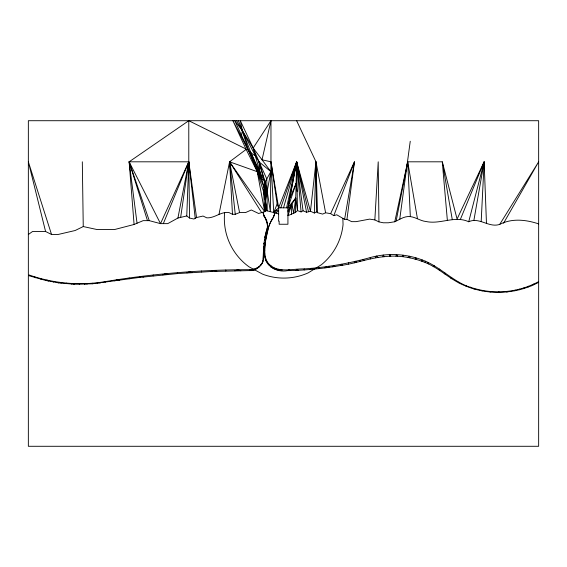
<?xml version="1.0" encoding="UTF-8"?>
<svg xmlns="http://www.w3.org/2000/svg" width="567" height="567" viewBox="0 0 567 567"><rect width="100%" height="100%" fill="white"/><g stroke="black" fill="none" stroke-linecap="round" stroke-linejoin="round"><path stroke-width="0.85" d="M304.217 269.963L304.224 268.907C326.549 267.369 348.712 263.563 370.272 257.567C387.261 252.847 405.688 253.69 422.174 259.934C441.083 266.66 454.302 283.769 474.21 288.426C495.508 294.727 519.138 292.232 538.65 281.636L538.097 282.621C515.963 294.266 488.747 295.542 465.635 285.952C451.608 280.764 441.133 269.644 427.61 263.535C414.059 257.609 399.04 254.852 384.284 256.688C369.464 257.992 355.41 263.542 340.654 265.505C323.119 268.602 305.337 270.331 287.526 270.636C277.008 272.876 264.293 265.767 264.697 254.165C264.931 241.748 266.214 228.239 273.166 217.544C275.902 211.491 272.543 219.656 271.572 220.379C269.772 223.384 268.581 226.722 267.886 230.145C265.795 240.309 261.883 252.372 267.333 262.011C275.605 274.059 292.182 268.609 304.224 268.907M348.521 264.059L348.528 262.84M263.315 213.546C264.3 217.076 269.438 225.071 266.674 229.897M267.014 228.643C269.169 224.546 265.221 217.445 263.449 214.461M263.839 216.091L263.839 215.715M359.428 261.621L359.443 260.366L360.569 261.38M263.045 260.303L262.634 262.606L259.438 266.823L254.98 269.708L252.343 270.53L211.144 271.515L177.379 273.599L138.681 277.539L92.301 283.798L74.178 284.237L58.536 282.869L45.785 280.459L28.35 275.555L28.35 446.286L538.65 446.286L538.65 120.714L28.35 120.714L28.35 274.704C52.83 283.493 79.55 285.903 105.207 281.636C153.047 273.691 201.54 269.686 250.04 269.665C255.611 269.644 261.982 266.107 263.045 260.303C263.52 250.118 263.584 239.728 266.759 229.897M263.357 258.807L263.279 259.381L263.747 246.376L263.719 247.035M531.159 285.874L531.166 285.236M92.301 283.798L92.308 283.224M266.781 234.369L266.788 234.001M265.739 211.023L265.675 210.463L265.214 211.356L265.42 200.661L264.619 181.936L259.041 161.85L253.187 147.987L240.316 120.714L242.336 130.679L248.381 150.177L264.158 187.486L266.377 210.626L264.697 211.682L258.63 213.49L251.309 209.988L245.561 212.568L239.565 212.568L235.248 214.298L232.477 214.298L228.862 212.512C220.868 211.47 214.787 218.224 206.827 217.856L203.029 216.041L196.543 217.544L193.914 219.032L189.562 218.04L186.763 215.949L177.925 218.04L167.733 223.632L160.504 223.632L149.249 220.648L143.153 220.648L134.081 224.475L114.598 229.529L96.992 229.529L83.25 226.559L75.135 230.521L58.032 234.497L51.54 234.497L45.573 231.478L32.581 231.478L28.35 234.497M266.377 210.626L273.741 212.568L278.638 207.82L287.93 207.82L295.754 197.94L293.706 213.206L291.842 204.177L287.93 215.68L295.393 212.483L296.64 161.808L278.638 207.82L278.638 221.18L279.148 221.18L279.148 224.248L287.93 224.248L287.93 207.82L296.64 161.808L310.468 211.243L314.345 213.036L316.514 211.831L315.982 161.808L296.64 120.714M519.322 289.751L519.337 289.127L519.826 289.595M314.345 213.036L315.982 161.808L325.6 212.781L330.646 213.667L333.8 215.644L336.741 214.78L344.594 219.372L346.954 219.372L351.696 221.647L356.104 221.647L369.606 219.124L374.844 219.911L378.933 221.881L383.249 222.781L388.374 222.781L394.767 221.761C399.685 219.521 404.569 215.871 410.338 216.615C416.015 217.324 420.494 220.995 426.2 221.541C440.446 224.603 454.805 215.276 468.718 221.754C479.243 216.75 489.016 228.14 499.74 224.362C512.022 218.104 525.885 219.642 538.65 223.887M186.763 215.949L188.783 161.808L188.783 120.714L248.381 150.177L250.919 152.799L255.533 156.088L259.041 161.85L266.788 178.903L267.277 210.867L263.641 191.844L257.234 171.673L246.142 149.397L232.909 120.714L248.381 150.177M263.216 213.114L263.251 212.483M291.403 214.191L291.842 204.177L287.93 211.888M481.192 221.406L484.14 161.808L457.08 219.032L442.281 161.808L407.701 161.808L394.767 221.761M374.844 219.911L378.217 161.808L378.933 221.881M328.881 267.39L328.952 266.263M523.327 288.688L523.362 288.093M253.669 270.154L253.74 269.19L254.073 269.991M246.142 149.397L229.571 161.808L264.697 211.682L263.641 191.844L264.619 181.936L250.919 152.799L238.466 120.714M274.385 214.411C274.57 212.2 274.244 215.51 274.478 214.404M263.237 212.604L263.294 212.093M266.313 236.212L266.525 235.206M383.023 256.766L383.221 255.044L384.284 256.688M257.092 268.574L257.191 267.78L257.482 268.241M268.375 264.484L268.489 263.513L268.014 263.974M399.692 219.592L410.246 141.261M346.954 219.372L354.453 161.808L330.646 213.667M264.676 251.082L264.661 249.856M180.646 217.395L188.783 161.808L129.141 161.808L134.081 224.475M266.837 220.761L266.979 221.151M264.697 254.165L264.69 253.548M241.577 135.442L242.336 130.679L236.616 120.714M252.343 270.53L252.521 269.453L252.747 270.36M344.594 219.372L354.453 161.808L333.8 215.644M263.435 252.818L263.435 253.676M473.899 220.272L484.14 161.808L460.269 219.635M263.549 249.501L263.506 250.352M297.143 191.469L296.109 183.389L287.93 207.82L296.64 161.808L308.526 211.739M389.494 256.298L389.805 254.555L390.776 256.22M263.442 256.142L263.442 257M177.925 218.04L188.783 161.808L196.543 217.544M396.205 220.726L407.701 161.808L417.44 218.656M219.011 214.248L229.571 161.808L257.234 171.673L262.004 179.64L250.919 152.799M433.861 266.745L434.102 265.583L433.138 266.398M264.959 244.937L265.044 243.916M265.2 236.645L264.952 237.403L266.54 230.493M286.576 207.82L296.64 161.808L306.584 212.235L310.468 211.243L315.982 161.808L317.485 212.689L322.651 214.092L325.6 212.781M270.969 120.714L262.018 159.795L270.969 161.808L278.638 207.82L277.164 203.922L270.969 161.808L270.969 120.714L253.187 147.987L264.158 187.486M524.106 288.405L524.255 287.767L524.617 288.242M267.135 262.833L267.333 262.011M396 256.249L396.411 254.59L397.786 256.135M468.718 221.754L484.14 161.808L486.472 223.582M279.673 270.622L279.97 269.566L280.424 270.622M265.356 241.471L265.512 240.479M283.528 207.82L296.64 161.808L303.054 210.789L306.584 212.235M250.99 270.65L251.287 269.616L251.401 270.65M277.823 270.218L278.092 269.261M267.263 222.377L267.404 222.774M274.286 214.709L273.989 215.673M276.001 269.665L276.264 268.758L276.434 269.835M264.817 257.241L264.81 256.631M528.281 286.902L528.494 286.215L528.862 286.718M272.521 268.12L272.826 267.17M280.771 207.82L296.64 161.808L301.091 211.909L303.054 210.789M265.923 238.048L266.051 237.417M265.888 233.476L265.703 234.228M266.15 260.919L265.902 259.913M277.164 203.922L273.741 212.568L274.449 213.575M163.317 223.632L188.783 161.808L195.225 218.288M290.191 197.514L296.109 183.389M340.654 265.505L341.206 264.272L342.73 265.193M533.427 284.783L533.802 283.968L533.958 284.62M270.835 266.972L271.253 266.114L270.473 266.462M269.141 265.292L269.502 264.576M262.96 261.16L262.882 261.734M503.574 223.207L538.65 161.808L499.74 224.362M265.023 217.636L264.86 217.437M265.696 218.501L265.533 218.309M427.61 263.535L428.248 262.521L428.383 263.903M287.93 210.421L295.754 197.94L297.462 210.591L295.393 212.483M267.716 230.408L267.844 229.862M415.058 259.147L415.916 257.836L416.313 259.452M269.368 265.533L269.8 264.888M267.433 225.942L267.312 226.446M296.017 270.367L296.775 269.332L298.327 270.296M421.26 261.118L422.174 259.934L422.812 261.493M514.85 290.765L515.318 290.162L515.807 290.658M375.354 257.716L376.701 256.043L377.863 257.56M279.24 270.452L279.97 269.566M332.758 266.816L333.857 265.533L334.842 266.504M506.636 291.991L507.111 291.438L507.685 291.877M473.757 288.915L474.21 288.426L474.664 289.042M273.797 268.793L274.506 268.056L274.662 269.134M354.283 262.797L355.814 261.245L356.565 262.315M408.141 257.439L409.509 256.234L409.991 257.886M444.23 273.655L444.982 273.046L444.982 274.052M324.926 267.872L326.479 266.625L326.925 267.681M262.11 263.4L261.862 263.868M310.092 269.495L311.659 268.319L313.211 269.205M458.292 282.564L458.838 282.175L459.05 282.898M137.037 223.228L129.141 161.808L188.783 120.714M271.699 219.89L271.947 219.514M498.124 292.359L498.811 291.906L499.392 292.395M481.716 290.765L482.283 290.389L482.737 290.906M489.923 291.92L490.512 291.551L490.873 292.055M287.526 270.636L289.319 269.58L290.226 270.558M264.201 216.474L264.009 216.062M97.411 283.273L98.771 282.564L100.118 283.082M84.455 284.287L85.815 283.606L87.169 284.095M438.518 269.672L439.687 269.098L439.687 270.268M450.836 278.34L451.686 277.95L452.048 278.872M138.681 277.539L141.197 276.405L143.72 276.987M162.779 274.882L165.302 273.748L167.832 274.449M114.676 280.842L117.178 279.729L119.694 280.162M186.933 272.876L189.47 271.749L192 272.571M211.144 271.515L213.681 270.416L216.764 271.317M58.536 282.869L59.875 282.373L61.243 283.096M465.635 285.952L466.372 285.676L466.91 286.519M265.165 210.655L265.221 211.349L265.476 210.534M71.477 284.017L72.817 283.535L74.178 284.237M234.83 270.82L237.92 269.75L240.805 270.757M538.097 282.621L538.65 282.451M45.785 280.459L47.075 280.112L48.415 281.083M266.355 219.599L266.121 219.223M261.274 264.612L261.018 265.08M267.085 232.824L267.177 232.449M259.665 266.405L259.239 266.37L259.438 266.823M278.638 213.908L273.741 212.568L270.969 161.808L270.36 211.682L267.277 191.844L265.108 181.936L259.041 161.85L270.856 171.603L265.42 200.661L264.697 211.682L257.234 171.673M301.091 211.909L297.462 210.591L296.64 161.808M364.574 260.444L363.064 259.488L363.433 260.685M258.68 267.397L258.247 267.121L258.29 267.737M34.516 276.774L35.856 277.816M316.514 211.831L317.485 212.689M255.37 269.368L254.93 268.815L254.98 269.708M266.809 194.049L265.108 181.936L264.619 181.936L266.348 196.26L265.108 181.936L270.856 171.603L253.187 147.987L242.336 130.679L234.766 120.714L262.004 179.64M261.663 212.582L229.571 161.808L232.477 214.298M242.336 130.679L255.533 156.088M147.47 220.648L129.141 161.808L160.504 223.632L188.783 161.808L189.562 218.04M129.141 161.808L149.249 220.648M51.54 234.497L28.35 161.808L45.573 231.478M256.078 268.347L256.249 269.006M239.565 212.568L229.571 161.808L235.248 214.298M265.101 210.676L265.221 211.349M452.268 219.564L442.281 161.808L447.37 220.443M259.041 161.85L259.849 171.787M470.291 287.051L470.334 287.717M271.253 266.114L271.324 267.312M40.76 278.574L40.796 279.24M407.701 161.808L410.338 216.615M342.865 218.359L343.049 224.645A59.507 59.507 0 0 1 321.418 264.725L308.193 272.876A59.507 59.507 0 0 1 262.67 274.187L248.998 266.809A59.507 59.507 0 0 1 224.652 212.512M263.265 213.015L263.23 213.624M266.348 260.395L266.384 261.6M66.332 283.096L66.346 283.663M82.314 161.808L83.25 226.559M53.454 281.374L53.461 282.09M266.44 235.581L266.44 235.957M225.794 269.998L225.794 271.012M498.811 291.906L498.811 292.459M425.215 261.224L425.215 262.514M402.988 255.157L402.988 256.582M370.272 257.567L370.272 258.921M319.079 267.553L319.079 268.602M281.863 269.665L281.863 270.7M250.04 269.665L250.04 270.693M201.568 270.998L201.568 271.976M177.379 272.663L177.379 273.599M153.239 274.995L153.239 275.867M129.177 277.986L129.177 278.787M105.207 281.636L105.207 282.352M79.316 283.706L79.316 284.372M276.193 210.194L275.831 213.142L278.638 210.626L276.193 210.194M264.591 239.855L264.463 240.663L264.591 239.855M264.13 243.108L264.002 243.916L264.13 243.108"/></g></svg>
